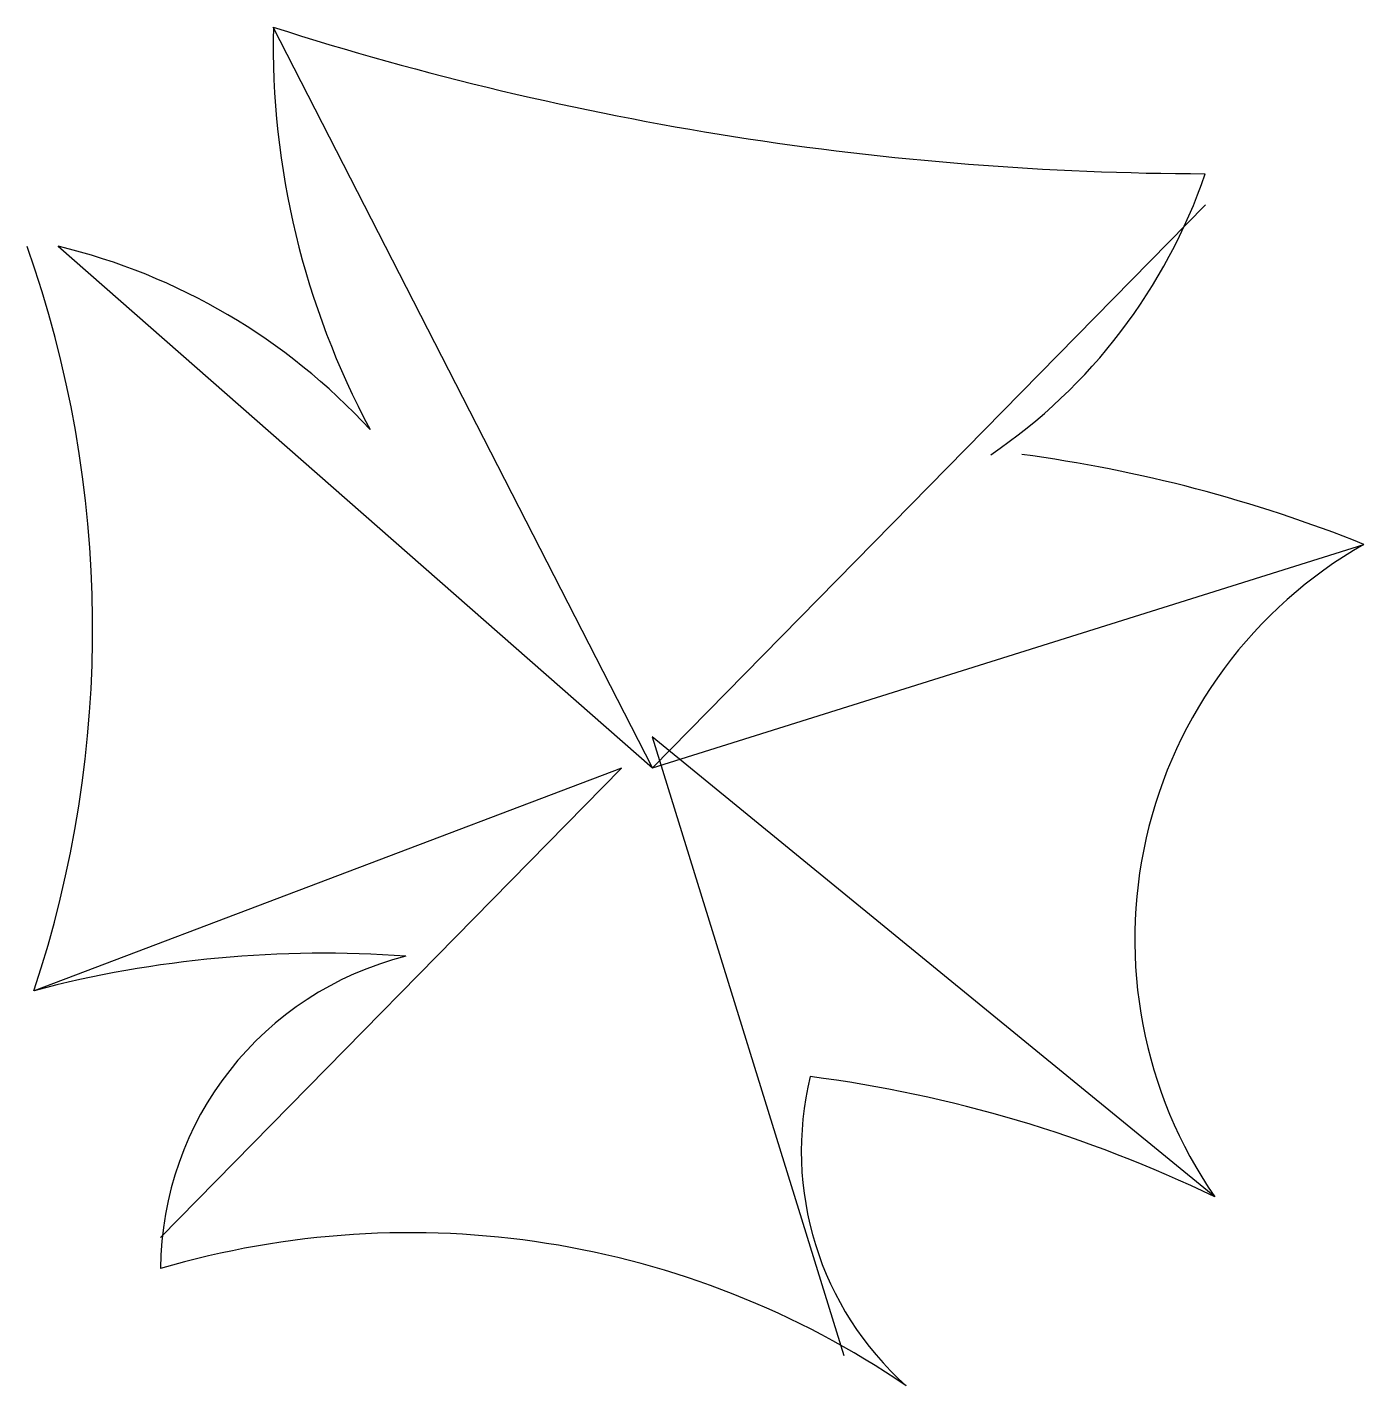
# Model space of a CAD drawing. Extents: x 117.47 to 121.78, y 141.27 to 145.65.
import ezdxf

# ---------------------------------------------------------------- set-up
doc = ezdxf.new("R2010")
doc.units = 0
doc.layers.add('49', color=1, linetype='CONTINUOUS')
doc.layers.add('51', color=3, linetype='CONTINUOUS')

msp = doc.modelspace()

# ---------------------------------------------------------------- linework, layer by layer
at = {"layer": '49', "color": 0}
for p, q in [((119.4881, 143.2636), (118.267, 145.6507)), ((121.2701, 145.0787), (119.4881, 143.2636)), ((117.574, 144.9448), (119.4881, 143.2636)), ((119.4881, 143.2636), (121.7798, 143.9841)), ((119.4871, 143.3635), (120.105, 141.3706)), ((121.2995, 141.8812), (119.4871, 143.3635)), ((119.3881, 143.2627), (117.4961, 142.5458)), ((117.9031, 141.7501), (119.3881, 143.2627))]:
    msp.add_line(p, q, dxfattribs=at)
at = {"layer": '51', "color": 0}
for centre, radius, start, end in [((120.8975, 145.5976), 2.631, 178.8436, 208.1964), ((121.2856, 155.0646), 9.886, 252.22125, 269.90488), ((119.5651, 145.7625), 1.8014, 304.2155, 341.0854), ((113.9878, 143.7128), 3.6972, 341.6007, 19.45), ((117.1022, 142.9919), 2.0091, 42.7032, 76.42), ((120.0702, 139.7214), 4.5928, 68.1453, 82.3953), ((122.5086, 142.7113), 1.4667, 119.7956, 214.4702), ((118.4279, 139.0069), 3.6596, 85.8267, 104.7514), ((118.9461, 141.6455), 1.0422, 103.9906, 179.7406), ((120.9817, 142.0282), 1.0139, 166.2609, 228.1884), ((119.4571, 138.0741), 4.2294, 64.1765, 82.6688), ((118.7065, 138.9282), 2.8378, 55.6986, 106.4275)]:
    msp.add_arc(centre, radius, start, end, dxfattribs=at)

doc.saveas('drawing.dxf')
